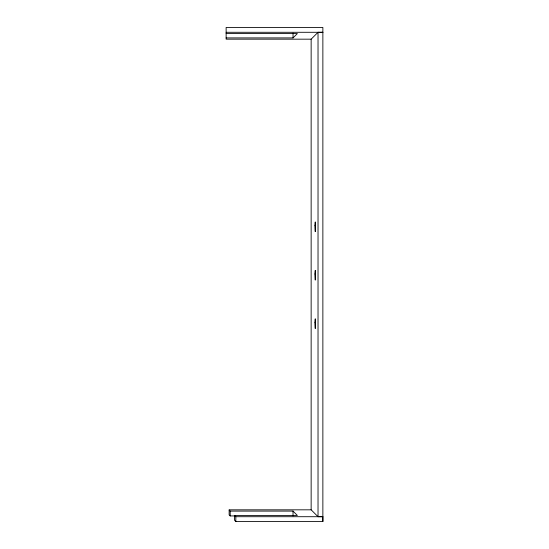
<?xml version="1.0" encoding="UTF-8"?>
<svg xmlns="http://www.w3.org/2000/svg" width="549" height="549" viewBox="0 0 549 549"><rect width="100%" height="100%" fill="white"/><g stroke="black" fill="none" stroke-linecap="round" stroke-linejoin="round"><path stroke-width="0.82" d="M229.146 510.035L230.203 511.098L293.029 511.098L297.38 515.442L234.553 515.442L234.553 520.28L235.823 521.55L322.867 521.55L322.867 516.698L318.029 516.712L311.146 509.829L311.146 39.171L318.029 32.288L322.867 32.302M226.133 37.908L293.036 37.908L297.38 33.558L226.133 33.558M226.133 32.288L322.867 32.288M311.146 39.171L226.133 39.171L226.133 27.45L322.867 27.45L322.867 521.55M311.146 509.829L229.146 509.829L229.146 514.873L230.203 515.93L234.45 515.93M234.553 515.442L235.823 516.712L322.867 516.712M318.029 32.288L318.029 516.712M293.036 33.07L293.036 37.908M293.029 511.098L293.029 515.93M235.823 516.712L235.823 521.55M230.203 511.098L230.203 515.93M315.009 225.536L315.256 231.637L315.256 221.947L315.009 225.536M315.009 273.978L315.256 280.079L315.256 270.389L315.009 273.978M315.009 322.421L315.256 328.522L315.256 318.832L315.009 322.421"/></g></svg>
